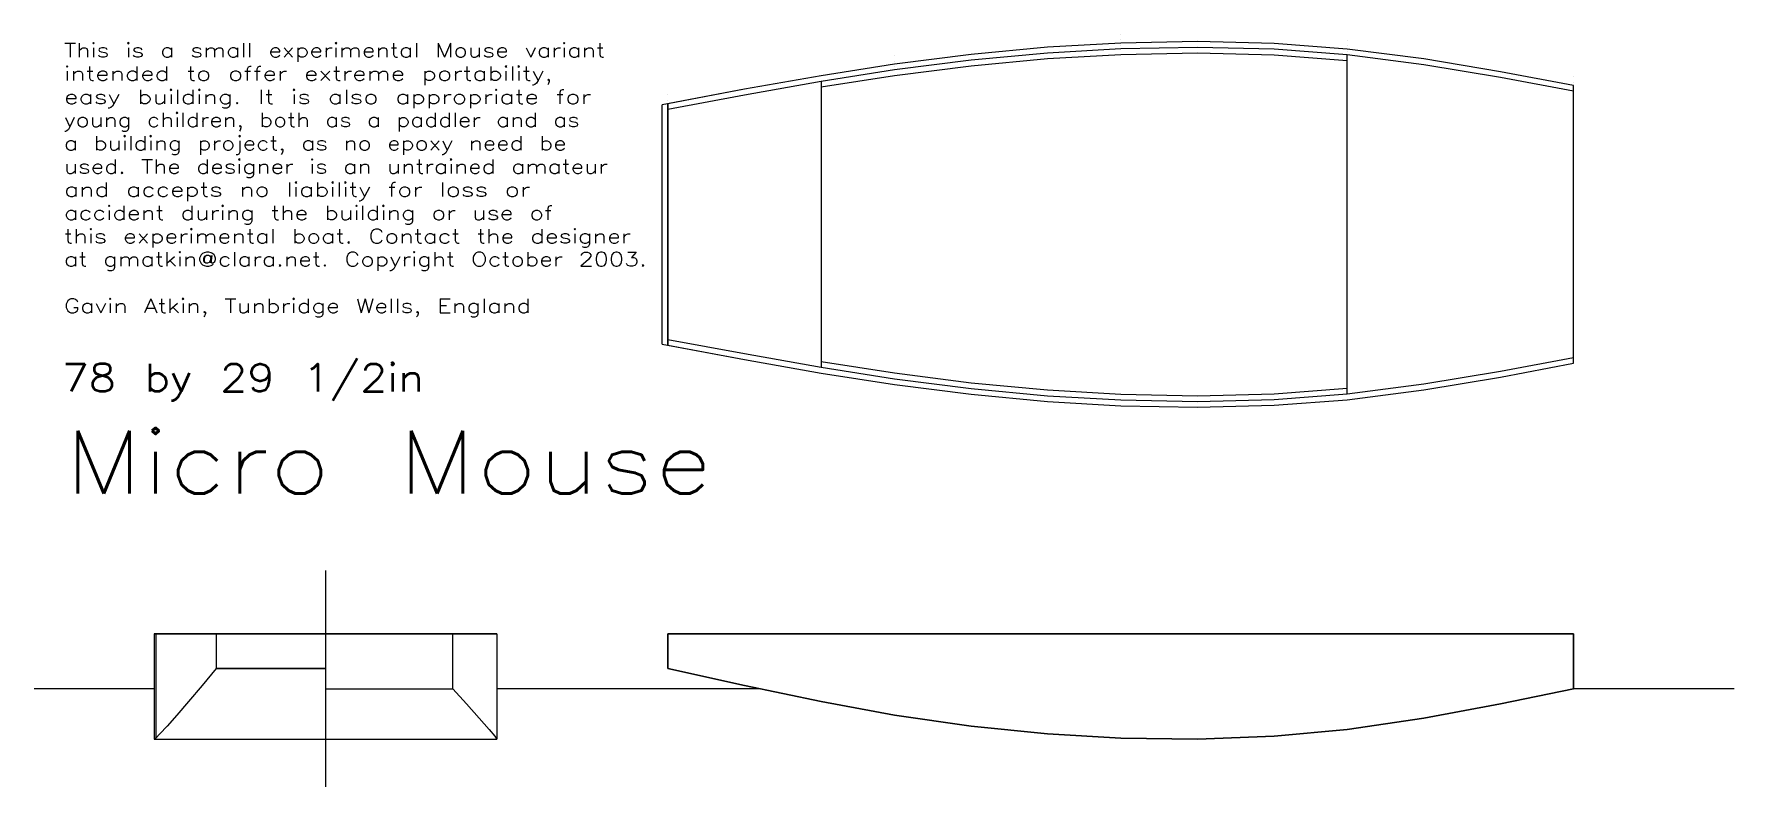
# Model space of a CAD drawing. Extents: x -22 to 125, y -48 to 124.
# Drawn here: x -21.7 to 124.7, y 59.1 to 124 of the extents above; entities that cross this region are included whole.
import ezdxf
from ezdxf.enums import TextEntityAlignment as Align

# ---------------------------------------------------------------- set-up
doc = ezdxf.new("R2010")
doc.units = 0
doc.layers.get('0').update_dxf_attribs({"linetype": 'CONTINUOUS'})
doc.styles.get("Standard").update_dxf_attribs({"font": 'TXT.SHX'})

msp = doc.modelspace()

# ---------------------------------------------------------------- linework, layer by layer
for p, q in [((71.86, 123.21), (65.56, 122.85)), ((71.86, 123.21), (65.56, 122.85)), ((71.86, 123.99), (71.86, 123.99)), ((71.86, 123.49), (71.86, 123.49)), ((78.46, 123.34), (71.86, 123.21)), ((78.46, 123.34), (71.86, 123.21)), ((71.86, 123.21), (71.86, 123.21)), ((71.86, 122.99), (71.86, 122.99)), ((85.06, 123.17), (78.46, 123.34)), ((85.06, 123.17), (78.46, 123.34)), ((91.36, 122.69), (85.06, 123.17)), ((91.36, 122.69), (85.06, 123.17)), ((91.36, 123.46), (91.36, 123.46)), ((58.96, 122.23), (52.36, 121.39)), ((58.96, 122.23), (52.36, 121.39)), ((52.36, 122.16), (52.36, 122.16)), ((58.96, 121.73), (52.36, 120.89)), ((58.96, 121.73), (52.36, 120.89)), ((52.36, 121.66), (52.36, 121.66)), ((65.56, 122.85), (58.96, 122.23)), ((65.56, 122.85), (58.96, 122.23)), ((65.56, 122.35), (58.96, 121.73)), ((65.56, 122.35), (58.96, 121.73)), ((65.56, 121.85), (58.96, 121.23)), ((65.56, 121.85), (58.96, 121.23)), ((71.86, 122.71), (65.56, 122.35)), ((71.86, 122.71), (65.56, 122.35)), ((71.86, 122.21), (65.56, 121.85)), ((71.86, 122.21), (65.56, 121.85)), ((78.46, 122.84), (71.86, 122.71)), ((78.46, 122.84), (71.86, 122.71)), ((71.86, 122.71), (71.86, 122.71)), ((78.46, 122.34), (71.86, 122.21)), ((78.46, 122.34), (71.86, 122.21)), ((71.86, 122.21), (71.86, 122.21)), ((85.06, 122.67), (78.46, 122.84)), ((85.06, 122.67), (78.46, 122.84)), ((85.06, 122.17), (78.46, 122.34)), ((85.06, 122.17), (78.46, 122.34)), ((91.36, 122.19), (85.06, 122.67)), ((91.36, 122.19), (85.06, 122.67)), ((91.36, 121.69), (85.06, 122.17)), ((91.36, 121.69), (85.06, 122.17)), ((91.36, 122.96), (91.36, 122.96)), ((91.36, 122.69), (91.36, 122.69)), ((97.96, 121.84), (91.36, 122.69)), ((97.96, 121.84), (91.36, 122.69)), ((91.36, 122.46), (91.36, 122.46)), ((91.36, 92.99), (91.36, 122.19)), ((91.36, 122.19), (91.36, 122.19)), ((97.96, 121.34), (91.36, 122.19)), ((97.96, 121.34), (91.36, 122.19)), ((91.36, 121.69), (91.36, 121.69)), ((104.56, 120.73), (97.96, 121.84)), ((104.56, 120.73), (97.96, 121.84)), ((46.06, 120.4), (39.46, 119.23)), ((46.06, 120.4), (39.46, 119.23)), ((52.36, 121.39), (46.06, 120.4)), ((52.36, 121.39), (46.06, 120.4)), ((52.36, 120.89), (46.06, 119.9)), ((52.36, 120.89), (46.06, 119.9)), ((52.36, 120.39), (46.06, 119.4)), ((52.36, 120.39), (46.06, 119.4)), ((52.36, 121.39), (52.36, 121.39)), ((58.96, 121.23), (52.36, 120.39)), ((58.96, 121.23), (52.36, 120.39)), ((52.36, 121.16), (52.36, 121.16)), ((52.36, 120.89), (52.36, 120.89)), ((52.36, 120.39), (52.36, 120.39)), ((104.56, 120.23), (97.96, 121.34)), ((104.56, 120.23), (97.96, 121.34)), ((110.86, 119.56), (104.56, 120.73)), ((110.86, 119.56), (104.56, 120.73)), ((110.86, 119.06), (104.56, 120.23)), ((110.86, 119.06), (104.56, 120.23)), ((110.86, 120.33), (110.86, 120.33)), ((39.46, 119.23), (32.36, 117.9)), ((39.46, 119.23), (32.86, 117.99)), ((32.86, 118.76), (32.86, 118.76)), ((39.46, 118.73), (32.86, 117.49)), ((39.46, 118.73), (32.86, 117.49)), ((46.06, 119.9), (39.46, 118.73)), ((46.06, 119.9), (39.46, 118.73)), ((110.86, 119.83), (110.86, 119.83)), ((110.86, 97.4), (110.86, 119.56)), ((110.86, 97.9), (110.86, 119.56)), ((110.86, 96.88), (110.86, 119.56)), ((110.86, 119.56), (110.86, 119.56)), ((110.86, 97.63), (110.86, 119.56)), ((110.86, 97.9), (110.86, 119.56)), ((110.86, 98.4), (110.86, 119.56)), ((110.86, 98.4), (110.86, 119.56)), ((110.86, 98.4), (110.86, 119.56)), ((110.86, 97.9), (110.86, 119.56)), ((110.86, 97.9), (110.86, 119.56)), ((110.86, 119.33), (110.86, 119.33)), ((110.86, 97.4), (110.86, 119.33)), ((110.86, 97.4), (110.86, 119.33)), ((110.86, 97.4), (110.86, 119.33)), ((110.86, 97.4), (110.86, 119.33)), ((110.86, 97.4), (110.86, 119.33)), ((110.86, 97.4), (110.86, 119.33)), ((110.86, 97.4), (110.86, 119.33)), ((110.86, 97.4), (110.86, 119.33)), ((110.86, 96.38), (110.86, 119.06)), ((110.86, 119.06), (110.86, 119.06)), ((110.86, 97.13), (110.86, 119.06)), ((110.86, 97.13), (110.86, 119.06)), ((110.86, 97.9), (110.86, 119.06)), ((110.86, 97.9), (110.86, 119.06)), ((110.86, 96.9), (110.86, 118.83)), ((110.86, 96.9), (110.86, 118.83)), ((110.86, 96.9), (110.86, 118.83)), ((110.86, 96.9), (110.86, 118.83)), ((110.86, 96.9), (110.86, 118.83)), ((110.86, 96.9), (110.86, 118.83)), ((32.86, 118.26), (32.86, 118.26)), ((32.86, 117.99), (32.86, 117.99)), ((32.86, 117.99), (32.86, 99.19)), ((32.86, 117.99), (32.86, 99.19)), ((32.86, 99.97), (32.86, 117.99)), ((32.86, 117.99), (32.86, 99.97)), ((32.86, 117.99), (32.86, 99.97)), ((32.86, 99.47), (32.86, 117.99)), ((32.86, 117.99), (32.86, 99.47)), ((32.86, 117.99), (32.86, 99.47)), ((32.86, 99.47), (32.86, 117.99)), ((32.86, 117.99), (32.86, 99.47)), ((32.86, 117.99), (32.86, 99.47)), ((32.86, 98.97), (32.86, 117.76)), ((32.86, 117.76), (32.86, 117.76)), ((32.86, 117.76), (32.86, 98.97)), ((32.86, 117.76), (32.86, 98.97)), ((32.86, 98.97), (32.86, 117.76)), ((32.86, 117.76), (32.86, 98.97)), ((32.86, 117.76), (32.86, 98.97)), ((32.86, 98.97), (32.86, 117.76)), ((32.86, 117.76), (32.86, 98.97)), ((32.86, 117.76), (32.86, 98.97)), ((32.86, 117.49), (32.86, 117.49)), ((32.86, 117.49), (32.86, 98.69)), ((32.86, 117.49), (32.86, 98.69)), ((32.86, 117.49), (32.86, 98.69)), ((32.86, 117.49), (32.86, 98.69)), ((32.86, 98.47), (32.86, 117.26)), ((32.86, 117.26), (32.86, 98.47)), ((32.86, 117.26), (32.86, 98.47)), ((32.86, 98.47), (32.86, 117.26)), ((32.86, 117.26), (32.86, 98.47)), ((32.86, 117.26), (32.86, 98.47)), ((110.86, 95.88), (110.86, 118.56)), ((110.86, 118.56), (110.86, 118.56)), ((110.86, 96.63), (110.86, 118.56)), ((110.86, 96.63), (110.86, 118.56)), ((110.86, 95.88), (110.86, 118.56)), ((110.86, 96.63), (110.86, 118.56)), ((110.86, 96.63), (110.86, 118.56)), ((110.86, 96.4), (110.86, 118.33)), ((110.86, 96.4), (110.86, 118.33)), ((110.86, 96.4), (110.86, 118.33)), ((110.86, 96.13), (110.86, 118.06)), ((110.86, 96.13), (110.86, 118.06)), ((110.86, 96.13), (110.86, 118.06)), ((110.86, 95.63), (110.86, 118.06)), ((110.86, 95.63), (110.86, 118.06)), ((110.86, 95.63), (110.86, 117.56)), ((110.86, 95.63), (110.86, 117.56)), ((110.86, 95.63), (110.86, 117.56)), ((32.86, 97.44), (32.86, 116.99)), ((32.86, 116.99), (32.86, 116.99)), ((32.86, 116.99), (32.86, 98.19)), ((32.86, 116.99), (32.86, 98.19)), ((32.86, 116.99), (32.86, 98.19)), ((32.86, 116.99), (32.86, 98.19)), ((32.86, 116.99), (32.86, 98.19)), ((32.86, 116.99), (32.86, 98.19)), ((32.86, 97.97), (32.86, 116.76)), ((32.86, 116.76), (32.86, 97.97)), ((32.86, 116.76), (32.86, 97.97)), ((32.86, 116.49), (32.86, 97.69)), ((32.86, 116.49), (32.86, 97.69)), ((32.86, 116.49), (32.86, 97.69)), ((32.86, 97.19), (32.86, 116.49)), ((32.86, 115.99), (32.86, 97.19)), ((32.86, 97.19), (32.86, 115.99)), ((32.86, 98.19), (32.86, 98.19)), ((32.36, 97.29), (39.46, 95.96)), ((32.86, 97.69), (32.86, 97.69)), ((32.86, 97.69), (39.46, 96.46)), ((32.86, 97.69), (39.46, 96.46)), ((32.86, 97.19), (32.86, 97.19)), ((32.86, 97.19), (39.46, 95.96)), ((39.46, 96.46), (46.06, 95.29)), ((39.46, 96.46), (46.06, 95.29)), ((39.46, 95.96), (46.06, 94.79)), ((39.46, 95.96), (46.06, 94.79)), ((46.06, 95.79), (52.36, 94.8)), ((46.06, 95.79), (52.36, 94.8)), ((46.06, 95.29), (52.36, 94.3)), ((46.06, 95.29), (52.36, 94.3)), ((104.56, 94.95), (110.86, 96.13)), ((104.56, 94.95), (110.86, 96.13)), ((104.56, 94.45), (110.86, 95.63)), ((104.56, 94.45), (110.86, 95.63)), ((110.86, 96.63), (110.86, 96.63)), ((110.86, 96.13), (110.86, 96.13)), ((110.86, 95.63), (110.86, 95.63)), ((46.06, 94.79), (52.36, 93.8)), ((46.06, 94.79), (52.36, 93.8)), ((52.36, 94.8), (52.36, 94.8)), ((52.36, 94.8), (58.96, 93.96)), ((52.36, 94.8), (58.96, 93.96)), ((52.36, 94.3), (52.36, 94.3)), ((52.36, 94.3), (58.96, 93.46)), ((52.36, 94.3), (58.96, 93.46)), ((52.36, 93.8), (52.36, 93.8)), ((52.36, 93.8), (58.96, 92.96)), ((52.36, 93.8), (58.96, 92.96)), ((58.96, 93.96), (65.56, 93.34)), ((58.96, 93.96), (65.56, 93.34)), ((91.36, 92.99), (97.96, 93.85)), ((91.36, 92.99), (97.96, 93.85)), ((97.96, 93.85), (104.56, 94.95)), ((97.96, 93.85), (104.56, 94.95)), ((97.96, 93.35), (104.56, 94.45)), ((97.96, 93.35), (104.56, 94.45)), ((58.96, 93.46), (65.56, 92.84)), ((58.96, 93.46), (65.56, 92.84)), ((58.96, 92.96), (65.56, 92.34)), ((58.96, 92.96), (65.56, 92.34)), ((65.56, 93.34), (71.86, 92.97)), ((65.56, 93.34), (71.86, 92.97)), ((65.56, 92.84), (71.86, 92.47)), ((65.56, 92.84), (71.86, 92.47)), ((65.56, 92.34), (71.86, 91.97)), ((65.56, 92.34), (71.86, 91.97)), ((71.86, 92.97), (71.86, 92.97)), ((71.86, 92.97), (78.46, 92.84)), ((71.86, 92.97), (78.46, 92.84)), ((71.86, 92.47), (71.86, 92.47)), ((71.86, 92.47), (78.46, 92.34)), ((71.86, 92.47), (78.46, 92.34)), ((78.46, 92.84), (85.06, 93.01)), ((78.46, 92.84), (85.06, 93.01)), ((78.46, 92.34), (85.06, 92.51)), ((78.46, 92.34), (85.06, 92.51)), ((85.06, 93.01), (91.36, 93.49)), ((85.06, 93.01), (91.36, 93.49)), ((85.06, 92.51), (91.36, 92.99)), ((85.06, 92.51), (91.36, 92.99)), ((85.06, 92.01), (91.36, 92.49)), ((85.06, 92.01), (91.36, 92.49)), ((91.36, 93.49), (91.36, 93.49)), ((91.36, 92.49), (97.96, 93.35)), ((91.36, 92.49), (97.96, 93.35)), ((91.36, 92.99), (91.36, 92.99)), ((91.36, 92.49), (91.36, 92.49)), ((71.86, 91.97), (71.86, 91.97)), ((71.86, 91.97), (78.46, 91.84)), ((71.86, 91.97), (78.46, 91.84)), ((78.46, 91.84), (85.06, 92.01)), ((78.46, 91.84), (85.06, 92.01)), ((-11.26, 72.34), (-11.39, 72.34)), ((-11.39, 72.34), (-11.22, 72.34)), ((-11.26, 72.34), (-11.26, 63.34)), ((-10.89, 72.34), (-11.26, 72.34)), ((-11.22, 72.34), (-10.74, 72.34)), ((-10.27, 72.34), (-10.89, 72.34)), ((-10.74, 72.34), (-9.88, 72.34)), ((-9.43, 72.34), (-10.27, 72.34)), ((-9.88, 72.34), (-8.78, 72.34)), ((-8.44, 72.34), (-9.43, 72.34)), ((-8.78, 72.34), (-7.6, 72.34)), ((-7.27, 72.34), (-8.44, 72.34)), ((-7.6, 72.34), (14.33, 72.34)), ((-6.04, 72.34), (-7.27, 72.34)), ((-6.04, 72.34), (-6.04, 69.34)), ((12.76, 72.34), (-6.04, 72.34)), ((14, 72.34), (12.76, 72.34)), ((15.17, 72.34), (14, 72.34)), ((14.33, 67.59), (14.33, 72.34)), ((14.33, 72.34), (15.5, 72.34)), ((16.16, 72.34), (15.17, 72.34)), ((15.5, 72.34), (16.61, 72.34)), ((17, 72.34), (16.16, 72.34)), ((16.61, 72.34), (17.46, 72.34)), ((17.62, 72.34), (17, 72.34)), ((17.46, 72.34), (17.94, 72.34)), ((17.98, 72.34), (17.62, 72.34)), ((17.94, 72.34), (18.11, 72.34)), ((18.11, 72.34), (17.98, 72.34)), ((32.86, 72.34), (32.86, 69.34)), ((32.86, 69.34), (32.86, 72.34)), ((32.86, 72.34), (39.46, 72.34)), ((39.46, 72.34), (32.86, 72.34)), ((32.86, 72.34), (32.86, 72.34)), ((39.46, 72.34), (46.06, 72.34)), ((46.06, 72.34), (39.46, 72.34)), ((46.06, 72.34), (52.36, 72.34)), ((52.36, 72.34), (46.06, 72.34)), ((52.36, 72.34), (58.96, 72.34)), ((58.96, 72.34), (52.36, 72.34)), ((58.96, 72.34), (65.56, 72.34)), ((65.56, 72.34), (58.96, 72.34)), ((65.56, 72.34), (71.86, 72.34)), ((71.86, 72.34), (65.56, 72.34)), ((71.86, 72.34), (78.46, 72.34)), ((78.46, 72.34), (71.86, 72.34)), ((78.46, 72.34), (85.06, 72.34)), ((85.06, 72.34), (78.46, 72.34)), ((85.06, 72.34), (91.36, 72.34)), ((91.36, 72.34), (85.06, 72.34)), ((91.36, 72.34), (97.96, 72.34)), ((97.96, 72.34), (91.36, 72.34)), ((97.96, 72.34), (104.56, 72.34)), ((104.56, 72.34), (97.96, 72.34)), ((104.56, 72.34), (110.86, 72.34)), ((110.86, 72.34), (104.56, 72.34)), ((110.86, 72.34), (110.86, 67.59)), ((110.86, 67.59), (110.86, 72.34)), ((110.86, 72.34), (110.86, 72.34)), ((-6.04, 69.34), (-7.27, 67.87)), ((-6.04, 69.34), (3.36, 69.34)), ((3.36, 69.34), (-6.04, 69.34)), ((32.86, 69.34), (32.86, 69.34)), ((32.86, 69.34), (39.46, 67.87)), ((39.46, 67.87), (32.86, 69.34)), ((32.86, 69.34), (32.86, 69.34)), ((-7.27, 67.87), (-8.44, 66.49)), ((3.36, 67.59), (14.33, 67.59)), ((3.36, 67.59), (14.33, 67.59)), ((14.33, 67.59), (15.5, 66.3)), ((39.46, 67.87), (46.06, 66.49)), ((46.06, 66.49), (39.46, 67.87)), ((104.56, 66.3), (110.86, 67.59)), ((110.86, 67.59), (104.56, 66.3)), ((110.86, 67.59), (110.86, 67.59)), ((110.86, 67.59), (110.86, 67.59)), ((-8.44, 66.49), (-9.43, 65.34)), ((15.5, 66.3), (16.61, 65.06)), ((46.06, 66.49), (52.36, 65.34)), ((52.36, 65.34), (46.06, 66.49)), ((97.96, 65.06), (104.56, 66.3)), ((104.56, 66.3), (97.96, 65.06)), ((-9.43, 65.34), (-10.27, 64.39)), ((16.61, 65.06), (17.46, 64.09)), ((52.36, 65.34), (52.36, 65.34)), ((52.36, 65.34), (58.96, 64.39)), ((58.96, 64.39), (52.36, 65.34)), ((91.36, 64.09), (97.96, 65.06)), ((97.96, 65.06), (91.36, 64.09)), ((-11.26, 63.34), (-11.39, 63.26)), ((-10.89, 63.71), (-11.26, 63.34)), ((-10.27, 64.39), (-10.89, 63.71)), ((17.46, 64.09), (17.94, 63.51)), ((17.94, 63.51), (18.11, 63.26)), ((58.96, 64.39), (65.56, 63.71)), ((65.56, 63.71), (58.96, 64.39)), ((65.56, 63.71), (71.86, 63.34)), ((71.86, 63.34), (65.56, 63.71)), ((71.86, 63.34), (71.86, 63.34)), ((71.86, 63.34), (78.46, 63.26)), ((78.46, 63.26), (71.86, 63.34)), ((78.46, 63.26), (85.06, 63.51)), ((85.06, 63.51), (78.46, 63.26)), ((85.06, 63.51), (91.36, 64.09)), ((91.36, 64.09), (85.06, 63.51)), ((91.36, 64.09), (91.36, 64.09))]:
    msp.add_line(p, q)
at = {"color": 7, "linetype": 'CONTINUOUS'}
for p, q in [((46.06, 119.9), (46.06, 95.29)), ((32.36, 97.29), (32.36, 117.9)), ((3.36, 77.78), (3.36, 59.14)), ((-11.39, 72.34), (-11.39, 63.26)), ((18.11, 72.34), (18.11, 63.26)), ((-11.39, 67.59), (-21.74, 67.59)), ((40.8, 67.59), (18.11, 67.59)), ((124.67, 67.59), (110.86, 67.59)), ((-11.39, 63.26), (18.11, 63.26))]:
    msp.add_line(p, q, dxfattribs=at)

# ---------------------------------------------------------------- texts
for s, height, p, p2 in [('This is a small experimental Mouse variant ', 1.2, (-19.16, 121.99), (28.81, 121.99)), ('intended to offer extreme portability, ', 1.2, (-19.16, 119.99), (24.35, 119.99)), ('easy building. It is also appropriate for ', 1.2, (-19.16, 117.99), (27.69, 117.99)), ('young children, both as a paddler and as ', 1.2, (-19.16, 115.99), (26.58, 115.99)), ('a building project, as no epoxy need be ', 1.2, (-19.16, 113.99), (25.46, 113.99)), ('used. The designer is an untrained amateur', 1.2, (-19.16, 111.99), (27.69, 111.99)), ('and accepts no liability for loss or', 1.2, (-19.16, 109.99), (21, 109.99)), ('accident during the building or use of ', 1.2, (-19.16, 107.99), (24.35, 107.99)), ('this experimental boat. Contact the designer ', 1.2, (-19.16, 105.99), (31.04, 105.99)), ('at gmatkin@clara.net. Copyright October 2003.', 1.2, (-19.16, 103.99), (31.04, 103.99)), ('Gavin Atkin, Tunbridge Wells, England    ', 1.2, (-19.16, 99.99), (26.58, 99.99)), ('78 by 29 1/2in', 2.4, (-19.36, 93.19), (11.84, 93.19)), ('Micro Mouse', 5.4, (-19.09, 84.41), (36.71, 84.41))]:
    msp.add_text(s, height=height, dxfattribs=at).set_placement(p, p2, align=Align.FIT)

doc.saveas('drawing.dxf')
